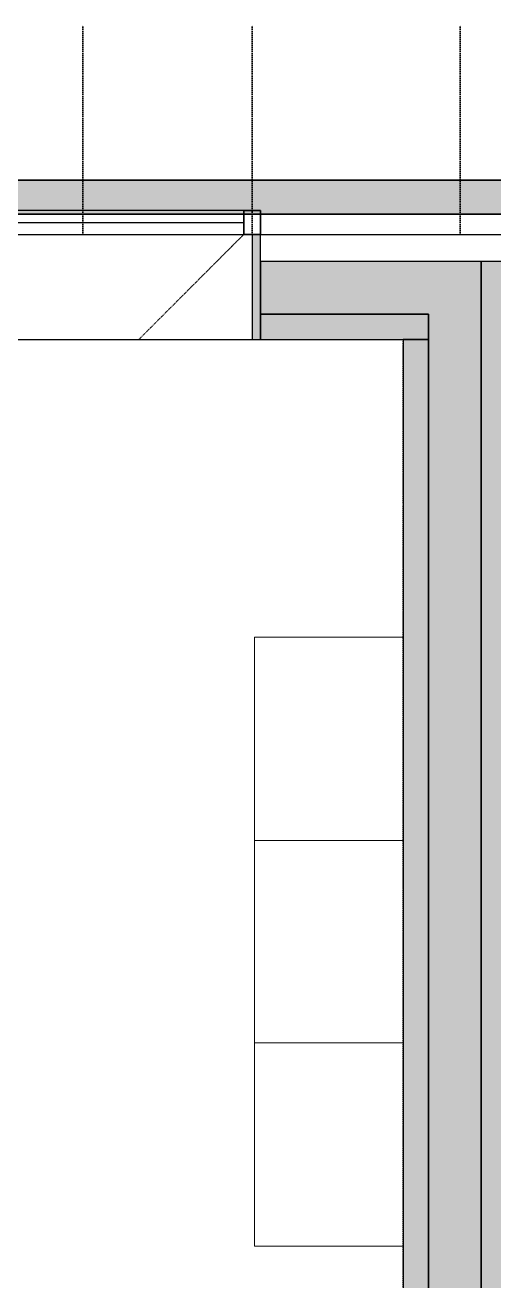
# Model space of a CAD drawing. Header units: millimetres. Extents: x 71769 to 78969, y 7991 to 11789.
# Drawn here: x 74565.6 to 74704.2, y 11129.9 to 11500.8 of the extents above; entities that cross this region are included whole.
import ezdxf

# ---------------------------------------------------------------- set-up
doc = ezdxf.new("R2010")
doc.units = ezdxf.units.MM
doc.header["$LTSCALE"] = 5
doc.header["$MEASUREMENT"] = 0
for name, pattern in [('AUSGEZOGEN', [0]), ('LINIE_2', [0.0027, 0.002, -0.0007]), ('LINIE_9', [0.1, 0, -0.1])]:
    doc.linetypes.add(name, pattern=pattern)
for name, color, linetype, lineweight in [('200_ERDGESCHOSS#Maßlinie 1_100', 7, 'AUSGEZOGEN', 18), ('201_EG - Flächen#Maßlinie 1_100', 7, 'AUSGEZOGEN', 18), ('204_180704_Marc Cain Einrichtung#Maßlinie 1_100', 7, 'AUSGEZOGEN', 18)]:
    doc.layers.add(name, color=color, linetype=linetype, lineweight=lineweight)

msp = doc.modelspace()

# ---------------------------------------------------------------- hatches: boundary and pattern name
at = {"layer": '200_ERDGESCHOSS#Maßlinie 1_100', "linetype": 'AUSGEZOGEN', "lineweight": 13}
h = msp.add_hatch(color=8, dxfattribs=at)
h.paths.add_polyline_path([(72494.25, 11444.96), (74777.09, 11444.96), (74767.09, 11454.96), (72494.25, 11454.96)])
h.paths.add_polyline_path([(78108.89, 11454.96), (76121.25, 11454.96), (76121.25, 11444.96), (78108.89, 11444.96)])
h.paths.add_polyline_path([(74791.23, 11444.96), (75621.25, 11444.96), (75621.25, 11454.96), (74781.23, 11454.96)])
at = {"layer": '200_ERDGESCHOSS#Maßlinie 1_100', "linetype": 'AUSGEZOGEN', "lineweight": 25}
msp.add_hatch(color=8, dxfattribs=at).paths.add_polyline_path([(74632.75, 11407.9), (74635.25, 11407.9), (74635.25, 11439), (74632.75, 11439)])
at = {"layer": '200_ERDGESCHOSS#Maßlinie 1_100', "linetype": 'AUSGEZOGEN', "lineweight": 13}
for points in [[(74700.45, 11431), (74635.25, 11431), (74635.25, 11415.4), (74700.45, 11415.4)], [(74707.95, 10937.26), (74707.95, 11431), (74700.45, 11431), (74700.45, 10937.26)], [(74684.85, 11415.4), (74635.25, 11415.4), (74635.25, 11407.9), (74684.85, 11407.9)], [(74700.45, 10952.86), (74700.45, 11415.4), (74684.85, 11415.4), (74684.85, 10952.86)], [(74684.85, 10960.36), (74684.85, 11407.9), (74677.35, 11407.9), (74677.35, 10960.36)]]:
    msp.add_hatch(color=8, dxfattribs=at).paths.add_polyline_path(points)

# ---------------------------------------------------------------- linework, layer by layer
at = {"layer": '200_ERDGESCHOSS#Maßlinie 1_100', "color": 18, "linetype": 'LINIE_9', "lineweight": 35, "true_color": 0x000000}
for p, q in [((74582.75, 11438.96), (74582.75, 11500.8)), ((74632.75, 11438.96), (74632.75, 11500.8)), ((74632.75, 11438.96), (74632.75, 11500.8)), ((74694.25, 11438.96), (74694.25, 11500.8))]:
    msp.add_line(p, q, dxfattribs=at)
at = {"layer": '200_ERDGESCHOSS#Maßlinie 1_100', "color": 18, "linetype": 'AUSGEZOGEN', "lineweight": 35, "true_color": 0x000000}
for p, q in [((74767.09, 11454.96), (72494.25, 11454.96)), ((72494.25, 11444.96), (74777.09, 11444.96))]:
    msp.add_line(p, q, dxfattribs=at)
at = {"layer": '200_ERDGESCHOSS#Maßlinie 1_100', "color": 18, "linetype": 'AUSGEZOGEN', "lineweight": 25, "true_color": 0x000000}
for p, q in [((74635.25, 11446), (74482.75, 11446)), ((74630.3, 11446), (74630.3, 11439)), ((74630.3, 11446), (74635.25, 11446)), ((74630.3, 11439), (74630.3, 11446)), ((74635.25, 11439), (74635.25, 11446)), ((74635.25, 11446), (74635.25, 11439)), ((74777.09, 11444.96), (72494.25, 11444.96)), ((74561.47, 11442.5), (74630.3, 11442.5)), ((72494.25, 11438.96), (74783.09, 11438.96)), ((74482.75, 11439), (74632.75, 11439)), ((74632.8, 11439), (74630.3, 11439)), ((74635.25, 11439), (74630.3, 11439)), ((74635.25, 11439), (74632.75, 11439)), ((74632.75, 11439), (74632.75, 11407.9)), ((74635.25, 11407.9), (74635.25, 11439)), ((74700.45, 11431), (74635.25, 11431)), ((74635.25, 11431), (74635.25, 11415.4)), ((74700.45, 11415.4), (74700.45, 11431)), ((74707.95, 11431), (74700.45, 11431)), ((74700.45, 11431), (74700.45, 11415.4)), ((74635.25, 11415.4), (74684.85, 11415.4)), ((74684.85, 11415.4), (74635.25, 11415.4)), ((74635.25, 11415.4), (74635.25, 11407.9)), ((74684.85, 11407.9), (74684.85, 11415.4)), ((74684.85, 11415.4), (74684.85, 11407.9)), ((74700.45, 11415.4), (74700.45, 10952.86)), ((74700.45, 10952.86), (74700.45, 11415.4)), ((74482.75, 11407.9), (74635.25, 11407.9)), ((74635.25, 11407.9), (74677.35, 11407.9)), ((74677.35, 11407.9), (74684.85, 11407.9)), ((74684.85, 11407.9), (74677.35, 11407.9)), ((74677.35, 11407.9), (74677.35, 10960.36)), ((74684.85, 10960.36), (74684.85, 11407.9)), ((74684.85, 11407.9), (74684.85, 10960.36))]:
    msp.add_line(p, q, dxfattribs=at)
at = {"layer": '200_ERDGESCHOSS#Maßlinie 1_100', "color": 18, "linetype": 'LINIE_2', "lineweight": 25, "true_color": 0x000000}
msp.add_line((74630.3, 11439), (74599.04, 11407.73), dxfattribs=at)
at = {"layer": '201_EG - Flächen#Maßlinie 1_100', "color": 18, "linetype": 'LINIE_9', "lineweight": 25, "true_color": 0x000000}
for p, q in [((74677.35, 11407.9), (74406.85, 11407.9)), ((74677.35, 11359.92), (74677.35, 11407.9)), ((74677.35, 10960.36), (74677.35, 11359.92))]:
    msp.add_line(p, q, dxfattribs=at)
at = {"layer": '204_180704_Marc Cain Einrichtung#Maßlinie 1_100', "color": 251, "linetype": 'AUSGEZOGEN', "lineweight": 13, "true_color": 0x494949}
for p, q in [((74633.44, 11320.06), (74633.44, 11259.95)), ((74633.44, 11320.06), (74633.44, 11259.95)), ((74677.47, 11320.06), (74633.44, 11320.06)), ((74677.47, 11259.95), (74677.47, 11320.06)), ((74633.44, 11259.95), (74633.44, 11200.26)), ((74633.44, 11259.95), (74677.47, 11259.95)), ((74633.44, 11259.95), (74633.44, 11200.26)), ((74677.47, 11259.95), (74633.44, 11259.95)), ((74677.47, 11200.26), (74677.47, 11259.95)), ((74633.44, 11200.26), (74677.47, 11200.26)), ((74633.44, 11200.26), (74633.44, 11140.15)), ((74677.47, 11200.26), (74633.44, 11200.26)), ((74633.44, 11200.26), (74677.47, 11200.26)), ((74633.44, 11200.26), (74633.44, 11140.15)), ((74677.47, 11200.26), (74633.44, 11200.26)), ((74677.47, 11140.15), (74677.47, 11200.26)), ((74677.47, 11140.15), (74677.47, 11200.26)), ((74633.44, 11140.15), (74677.47, 11140.15)), ((74633.44, 11140.15), (74677.47, 11140.15))]:
    msp.add_line(p, q, dxfattribs=at)

doc.saveas('drawing.dxf')
